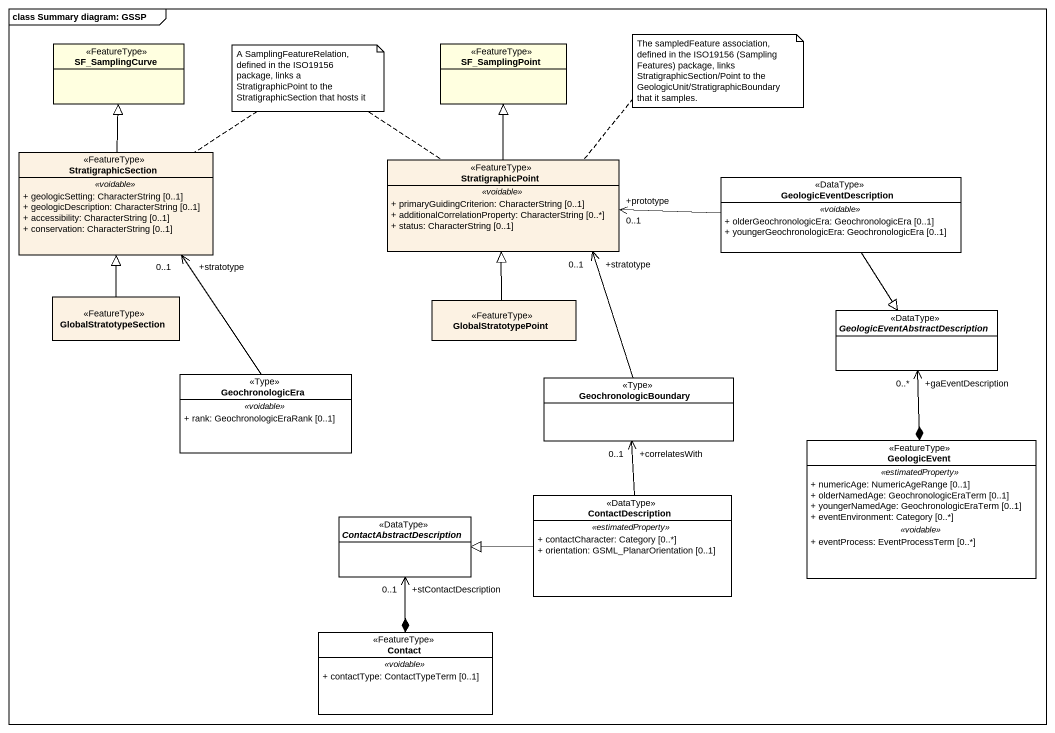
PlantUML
@startuml
mainframe class Summary diagram: GSSP
hide circle
hide empty members
skinparam classAttributeIconSize 0
class SF_SamplingCurve <<FeatureType>> #FFFFE0
class SF_SamplingPoint <<FeatureType>> #FFFFE0
class StratigraphicSection <<FeatureType>> #FCF2E3 {
  .. <<voidable>> ..
  + geologicSetting: CharacterString [0..1]
  + geologicDescription: CharacterString [0..1]
  + accessibility: CharacterString [0..1]
  + conservation: CharacterString [0..1]
}
class StratigraphicPoint <<FeatureType>> #FCF2E3 {
  .. <<voidable>> ..
  + primaryGuidingCriterion: CharacterString [0..1]
  + additionalCorrelationProperty: CharacterString [0..*]
  + status: CharacterString [0..1]
}
class GeologicEventDescription <<DataType>> {
  .. <<voidable>> ..
  + olderGeochronologicEra: GeochronologicEra [0..1]
  + youngerGeochronologicEra: GeochronologicEra [0..1]
}
class GlobalStratotypeSection <<FeatureType>> #FCF2E3
class GlobalStratotypePoint <<FeatureType>> #FCF2E3
abstract class "GeologicEventAbstractDescription" as GeologicEventAbstractDescrip <<DataType>>
class GeochronologicEra <<Type>> #FFFFFF {
  .. <<voidable>> ..
  + rank: GeochronologicEraRank [0..1]
}
class GeochronologicBoundary <<Type>> #FFFFFF
class GeologicEvent <<FeatureType>> {
  .. <<estimatedProperty>> ..
  + numericAge: NumericAgeRange [0..1]
  + olderNamedAge: GeochronologicEraTerm [0..1]
  + youngerNamedAge: GeochronologicEraTerm [0..1]
  + eventEnvironment: Category [0..*]
  .. <<voidable>> ..
  + eventProcess: EventProcessTerm [0..*]
}
abstract class ContactAbstractDescription <<DataType>>
class ContactDescription <<DataType>> {
  .. <<estimatedProperty>> ..
  + contactCharacter: Category [0..*]
  + orientation: GSML_PlanarOrientation [0..1]
}
class Contact <<FeatureType>> #FFFFFF {
  .. <<voidable>> ..
  + contactType: ContactTypeTerm [0..1]
}
StratigraphicSection -up-|> SF_SamplingCurve
StratigraphicPoint -up-|> SF_SamplingPoint
GeologicEventDescription -left-> "+prototype\n0..1" StratigraphicPoint
GeologicEventDescription --|> GeologicEventAbstractDescrip
GlobalStratotypeSection -up-|> StratigraphicSection
GlobalStratotypePoint -up-|> StratigraphicPoint
GeochronologicEra -up-> "+stratotype\n0..1" StratigraphicSection
GeochronologicBoundary -up-> "+stratotype\n0..1" StratigraphicPoint
GeologicEvent *-up-> "+gaEventDescription\n0..*" GeologicEventAbstractDescrip
ContactDescription -up-> "+correlatesWith\n0..1" GeochronologicBoundary
ContactDescription -left-|> ContactAbstractDescription
Contact *-up-> "+stContactDescription\n0..1" ContactAbstractDescription
note as N1
  A SamplingFeatureRelation, defined in the ISO19156 package, links a StratigraphicPoint to the StratigraphicSection that hosts it
end note
N1 .. StratigraphicSection
N1 .. StratigraphicPoint
note top of StratigraphicPoint : The sampledFeature association, defined in the ISO19156 (Sampling Features) package, links StratigraphicSection/Point to the GeologicUnit/StratigraphicBoundary that it samples.
@enduml
